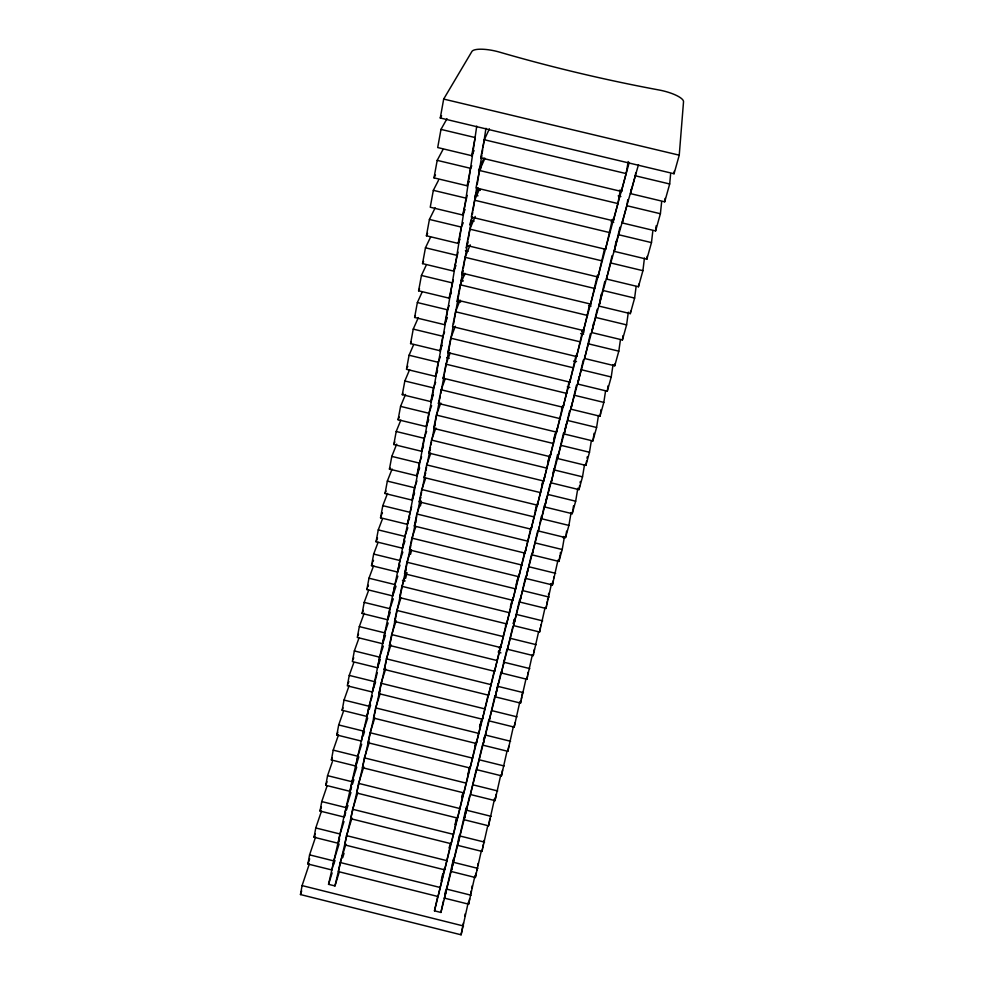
<?xml version="1.0" encoding="UTF-8"?>
<svg xmlns="http://www.w3.org/2000/svg" width="984" height="984" viewBox="0 0 984 984"><rect width="100%" height="100%" fill="white"/><g stroke="black" fill="none" stroke-linecap="round" stroke-linejoin="round"><path stroke-width="1.48" d="M679.243 155.177L683.523 101.746A21.82 5.941 13.9 0 0 659.255 90.036A368.299 80.491 13.1 0 1 499.589 52.14A21.759 5.916 12.1 0 0 471.902 51.488L443.673 99.064L440.278 117.982L674.052 173.75L679.243 155.177L443.673 99.064M674.052 173.75L674.274 171.216M631.285 189.149L630.559 193.639L664.717 201.806L669.686 183.983L670.596 174.217M664.717 201.806L665.049 198.424M622.774 219.973L622.269 222.938L655.602 230.92L660.399 213.737L661.654 201.745M655.602 230.92L656.168 225.754M616.046 241.154L614.287 251.375L646.857 259.198L651.482 242.605L652.749 231.547M646.857 259.198L647.201 256.332M607.091 276.061L606.55 279.075L638.444 286.738L642.909 270.686L644.446 258.042M638.444 286.738L638.776 284.118M601.212 294.179L599.059 306.11L630.301 313.625L634.619 298.09L636.119 286.504M630.301 313.625L630.621 311.239M593.413 323.662L591.765 332.567L622.417 339.96L626.599 324.88L628.321 312.211M622.417 339.96L623.02 335.618M585.209 355.544L584.656 358.52L614.754 365.79L618.801 351.165L620.461 339.566M476.736 126.112C458.212 255.225 435.654 383.735 410.205 511.643L372.075 693.683L328.545 884.333L334.954 885.932L339.345 871.689M614.754 365.79L615.037 363.809M579.059 376.933L577.706 384.043L607.276 391.202L611.224 376.983L613.044 364.609M607.276 391.202L608.1 385.777M485.948 128.314L482.984 147.785M572.024 403.329L570.892 409.172L599.994 416.232L603.819 402.394L605.554 391.017M481.643 156.419L478.827 174.34M482.086 153.553L482.689 149.703M599.994 416.232L600.498 412.899M600.757 411.251L601.015 409.602M566.157 424.018L564.201 433.993L592.86 440.943L596.587 427.487L598.469 415.445M477.793 180.859L477.203 184.574M477.941 179.924L478.679 175.275M592.86 440.943L593.586 436.342M593.832 434.817L594.065 433.292M635.221 176.124L635.762 172.753M476.76 187.341L473.07 210.121M558.457 454.3L557.62 458.532L585.861 465.395L589.49 452.271L591.298 440.992M585.861 465.395L586.562 461.09M587.018 458.237L587.251 456.822M472.332 214.635L472.775 211.929M626.796 205.853L627.804 199.703M551.999 478.556L551.138 482.849L578.986 489.626L582.516 476.834L584.496 464.792M471.902 217.316L468.962 235.053M578.986 489.626L579.662 485.543M580.105 482.837L580.326 481.483M467.929 241.203L467.338 244.696M468.224 239.444L468.814 235.939M546.538 498.015L544.73 506.981L572.208 513.685L575.665 501.2L577.829 488.273M467.191 245.57L464.263 262.863M572.208 513.685L572.872 509.737M573.094 508.421L573.537 505.813M463.968 264.585L463.378 268.017M539.281 526.6L538.396 530.979L565.529 537.608L568.9 525.419L571.077 512.664M614.287 251.375L619.945 227.243M462.935 270.575L460.143 286.676M565.529 537.608L565.972 535.001M566.194 533.709L566.636 531.126M460.008 287.512L459.27 291.707M533.008 550.462L532.11 554.878L558.924 561.433L560.068 554.902M560.29 553.611L560.511 552.319M558.924 561.433L562.221 549.527L564.447 536.649M458.089 298.41L455.309 314.167M458.384 296.738L458.974 293.392M527.891 568.9L525.911 578.469L552.43 584.963L557.953 560.191M626.045 173.934L628.222 161.536M606.55 279.075L612.085 255.594M455.161 314.991L454.423 319.099M520.954 596.279L519.761 602.036L545.985 608.469L551.581 583.389M621.457 191.474L626.107 173.59L484.312 139.74L480.709 157.834L621.457 191.474L621.986 188.485M552.43 584.963L553.131 580.954M553.611 578.309L553.844 576.993M453.107 326.479L450.315 341.928M453.55 324.031L454.128 320.747M545.985 608.469L546.489 605.689M546.735 604.299L547.227 601.532M547.473 600.154L547.719 598.776M548.457 594.68L548.703 593.327M599.059 306.11L604.803 281.387M468.224 902.476L461.09 934.8L300.477 894.554L302.088 885.588L309.296 864.014M339.086 843.989L333.761 860.902L331.977 870.004L307.918 863.989L309.579 854.862L315.581 837.003M446.994 118.72L440.98 129.396L437.696 147.551L471.643 155.669L474.067 150.589M515.038 618.825L513.623 625.627L539.589 631.999L540.388 627.558M540.659 626.082L540.929 624.606M617.841 203.713L620.301 190.097M539.589 631.999L545.038 607.718M343.982 821.542L340.034 834.001L338.213 843.276L314.08 837.249L315.766 827.95L321.485 811.074M469.061 181.634L467.154 185.792L434.006 177.858L437.191 160.355L443.009 149.494M345.679 812.661L344.265 817.089L320.034 811.05L321.756 801.566L327.168 785.724M438.52 180.244L433.329 190.33L430.242 207.23L462.652 215.004L465.075 209.506M351.559 787.003L350.156 791.37L325.802 785.306L327.561 775.65L332.371 761.69M459.897 239.333L458.138 243.405L426.429 235.779L429.418 219.432L435.162 207.845M449.134 348.397L446.342 363.637M449.43 346.786L450.168 342.739M591.765 332.567L597.251 309.222M613.389 220.81L617.878 203.565L479.479 170.466L475.998 187.907L613.389 220.81L613.93 217.858M508.113 646.328L507.498 649.268L533.217 655.59L538.556 631.986M358.84 756.88L355.888 766.056L331.399 759.98L333.207 750.14L338.521 734.814M455.986 265.459L453.624 271.092L422.542 263.614L425.457 247.783L430.574 237.107M367.696 718.074L363.453 731.087L361.472 741.1L336.836 734.986L338.693 724.95L343.404 711.457M451.398 292.531L449.098 298.164L418.606 290.809L421.435 275.458L425.998 265.643M368.262 712.379L366.946 716.438L342.149 710.288L344.031 700.054L349.062 685.811M447.388 317.586L444.559 324.683L414.621 317.451L417.364 302.543L422.247 291.768M353.736 662.786L349.246 675.393L347.315 685.836L372.296 692.01L375.593 681.974M442.123 345.298L440.008 350.722L410.574 343.601L413.243 329.111L418.335 317.574M359.037 637.853L354.338 650.928L352.358 661.58L377.536 667.792L380.316 659.403M413.661 344.584L409.073 355.236L406.466 369.32L435.42 376.343L437.572 370.747M387.524 493.439L382.788 505.665L380.537 517.793L407.241 524.324L409.738 517.215M445.457 368.422L446.195 364.437M479.54 188.989L474.669 200.232L471.299 217.083L605.603 249.296L612.405 219.26M501.988 670.129L501.373 672.995L526.87 679.28L532.406 654.618M533.217 655.59L533.513 653.979M533.808 652.367L534.398 649.169M364.178 613.216L359.32 626.599L357.303 637.472L382.678 643.733L385.47 635.406M433.391 394.781L430.82 401.607L402.296 394.682L404.842 380.98L409.615 369.664M390.279 612.257L387.733 619.785L362.137 613.475L364.191 602.38L368.656 590.228M428.692 419.799L426.183 426.576L398.077 419.738L400.562 406.38L405.494 394.449M396.023 586.218L392.714 595.91L366.86 589.551L368.975 578.211L373.637 565.652M423.514 445.777L421.509 451.275L393.797 444.522L396.208 431.496L400.832 420.131M400.021 565.111L397.622 572.061L371.509 565.652L373.662 554.066L378.09 542.295M404.978 540.966L402.456 548.211L376.06 541.754L378.262 529.896L382.567 518.63M414.547 493.07L412.038 500.106L385.027 493.513L387.339 481.102L392.087 469.011M419.664 467.843L416.798 475.776L389.443 469.097L391.804 456.392L396.687 444.165M444.276 374.781L441.472 389.787M444.571 373.194L445.309 369.209M498.027 683.782L495.247 696.856L520.524 703.093L525.96 679.009M584.656 358.52L590.425 333.564M526.87 679.28L527.522 675.725M527.854 673.966L528.174 672.207M440.734 393.723L441.324 390.574M489.724 717.939L489.097 720.891L514.177 727.102L519.896 701.543M520.524 703.093L520.893 701.125M521.262 699.144L521.631 697.176M522 695.221L522.369 693.277M605.603 249.296L606.144 246.381M439.405 400.783L436.588 415.592M439.7 399.209L440.291 396.072M483.55 742.207L482.91 745.159L507.818 751.321L513.414 726.45M577.706 384.043L583.291 360.095M514.177 727.102L515.013 722.662M475.211 216.443L469.872 229.149L466.601 245.434L598.051 277.033L604.496 248.977M435.395 421.804L434.657 425.678M435.543 421.029L436.441 416.38M482.48 744.937L476.687 769.673L501.434 775.81L502.517 770.14M570.892 409.172L576.476 385.199M501.434 775.81L506.846 751.936M598.051 277.033L598.629 274.032M507.818 751.321L508.777 746.315M434.51 426.453L431.828 440.34M476.453 768.59L470.413 794.506L495.001 800.619L496.243 794.186M495.001 800.619L500.745 775.048M470.204 244.819L465.1 257.316L461.927 273.097L590.732 304.105L597.313 275.36M429.577 451.865L426.884 465.629M429.885 450.328L430.475 447.253M430.93 444.952L431.521 441.877M466.195 807.815L457.622 845.342L481.963 851.406L487.769 825.674M464.915 273.318L460.315 284.819L457.24 300.12L583.598 330.599L589.797 303.81M466.65 807.741L464.054 819.709L488.519 825.797L489.946 818.491M564.201 433.993L569.699 410.512M488.519 825.797L494.657 798.27M590.732 304.105L591.31 301.129M471.643 155.669L475.186 137.563L440.98 129.396M467.154 185.792L470.573 168.338L437.191 160.355M344.265 817.089L346.134 807.643L350.944 792.538M462.652 215.004L467.216 195.349M350.156 791.37L352.051 781.739L356.712 767.212M458.138 243.405L461.361 227.095L463.267 222.716M583.598 330.599L584.176 327.635M457.425 844.321L451.103 871.455L475.333 877.507L481.311 850.914M557.62 458.532L563.5 433.071M481.963 851.406L482.517 848.639M482.787 847.249L483.328 844.493M483.599 843.116L484.128 840.373M355.888 766.056L357.819 756.241L361.694 744.261M453.624 271.092L458.089 252.125M449.098 298.164L453.28 280.083M366.946 716.438L368.963 706.229L372.346 695.897M444.559 324.683L447.511 309.812L449.196 305.63M372.296 692.01L377.29 672.724M440.008 350.722L442.862 336.282L444.559 332.002M377.536 667.792L379.639 657.177L383.354 646.045M435.42 376.343L438.212 362.296L440.352 356.774M382.678 643.733L384.83 632.884L388.151 623.007M430.82 401.607L433.538 387.93L435.641 382.37M387.733 619.785L389.947 608.715L393.293 598.838M426.183 426.576L428.827 413.243L431.644 405.728M411.644 506.576L407.241 524.324M424.621 477.043L421.902 490.708M424.928 475.53L425.531 472.48M425.826 470.955L426.576 467.142M551.138 482.849L557.608 454.436M450.746 871.172L444.448 898.134L468.605 904.173L469.663 898.822M470.721 893.509L471.238 890.877M471.767 888.244L472.283 885.637M460.106 300.083L455.543 311.756L452.554 326.614L576.636 356.589L582.762 330.169M468.605 904.173L475.014 875.44M475.333 877.507L476.268 872.783M476.723 870.446L477.191 868.097M477.646 865.772L478.113 863.448M392.714 595.91L394.965 584.594L397.844 576.193M421.509 451.275L424.092 438.286L426.601 431.484M397.622 572.061L399.922 560.511L402.825 552.11M402.456 548.211L404.818 536.391L407.831 527.756M412.038 500.106L414.51 487.732L416.958 480.893M416.798 475.776L419.319 463.095L421.607 456.81M345.901 844.137L340.206 862.513L338.398 871.603L438.015 896.522L444.547 868.761M351.977 818.036L346.503 835.625L344.658 844.887L444.633 869.844L451.029 842.722M474.719 198.005L478.052 187.772M480.217 170.552L481.68 163.258M357.807 792.71L352.629 809.266L350.734 818.7L451.139 843.719L457.523 816.609M420.685 496.772L419.922 500.548M420.992 495.259L421.595 492.221M544.73 506.981L550.167 483.784M455.346 326.221L450.77 338.188L447.855 352.616L569.822 382.136L576.021 355.372M552.848 474.263L553.992 468.544M461.09 934.8L463.464 922.881M464.817 916.104L465.309 913.656M576.636 356.589L577.227 353.613M465.986 247.882L466.17 246.947M469.663 224.819L472.222 216.775M363.785 766.868L358.582 783.362L356.651 792.993L457.535 818.098L463.648 792.206M369.406 742.034L364.387 757.877L362.419 767.68L463.858 792.883L470.057 766.548M374.793 717.902L370.07 732.736L368.053 742.736L470.094 768.037L476.256 741.825M482.172 718.517L476.281 743.51L373.563 718.074L375.617 707.877L380.291 693.326M488.347 694.052L482.406 719.242L378.951 693.659L381.054 683.265L385.691 668.936M494.398 670.215L488.507 695.196L384.252 669.452L386.392 658.837L390.992 644.729M569.072 381.89L563.131 407.302L443.144 378.213L445.986 364.178L450.143 353.108M500.45 646.402L494.583 671.322L389.455 645.406L391.644 634.569L396.183 620.744M562.393 407.29L556.563 432.136L438.421 403.452L441.189 389.787L445.211 378.889M421.189 501.299L416.81 513.98L414.362 526.059L524.964 553.119L525.899 548.728M419.774 501.311L417.031 514.903M544.238 505.727L541.606 518.752L568.9 525.419M569.822 382.136L570.388 379.295M506.329 623.475L500.647 647.57L394.572 621.47L396.81 610.4L401.054 597.596M556.095 430.992L550.105 456.699L433.673 428.397L436.379 415.076L440.771 402.997M512.369 599.908L506.698 623.918L399.615 597.608L401.902 586.304L406.515 572.516M518.494 576.021L512.762 600.326L404.584 573.77L406.933 562.221L411.152 549.712M543.18 480.635L537.412 505.198L424.092 477.56L426.662 464.891L430.771 453.267M549.687 455.481L543.721 481.041L428.901 453.083L431.533 440.094L435.875 427.966M524.411 553.156L518.851 576.735L409.504 549.945L411.902 538.125L415.838 526.588M537.067 503.98L531.163 529.207L419.246 501.865L421.755 489.503L425.654 478.322M414.731 526.206L412.112 538.998M415.039 524.693L415.802 520.93M415.961 520.179L416.724 516.403M405.728 578.149L406.872 572.553M410.623 554.14L411.497 549.847M420.451 505.874L421.361 501.385M532.11 554.878L537.621 531.262M563.131 407.302L563.734 404.375M539.872 523.685L541.36 516.391M411.189 543.5L411.804 540.499M525.911 578.469L531.434 554.865M556.563 432.136L557.448 427.868M409.947 549.515L407.142 563.033M410.107 548.764L410.882 545.013M550.105 456.699L550.978 452.48M519.761 602.036L525.431 577.719M404.953 573.549L402.112 587.054M405.26 572.036L405.888 569.035M406.048 568.285L406.835 564.533M507.498 649.268L512.836 626.574M513.414 623.77L514.337 619.403L513.267 623.462M543.721 481.041L544.607 476.76M513.623 625.627L519.527 600.191M401.324 590.818L401.964 587.817M503.488 662.982L504.091 660.116M501.373 672.995L506.92 649.317M537.412 505.198L538.039 502.209M400.058 596.821L397.179 610.363M400.217 596.07L401.005 592.319M489.097 720.891L494.977 695.688M530.831 528.076L525.345 551.63M495.247 696.856L501.041 672.047M531.163 529.207L532.086 524.841M396.06 615.627L395.261 619.391M396.22 614.877L397.019 611.113M395.088 620.141L392.345 632.97M483.488 740.202L484.116 737.274M518.851 576.735L519.49 573.733M482.91 745.159L488.753 720.14M390.23 642.786L386.601 659.464M390.39 642.035L391.202 638.259M391.361 637.497L392.186 633.721M506.698 623.918L507.313 621.064M464.054 819.709L469.577 796.253M512.762 600.326L513.39 597.448M386.269 660.977L385.445 664.778M451.041 871.689L453.981 858.232M494.583 671.322L495.21 668.468M458.077 841.32L459.38 835.318M500.647 647.57L501.274 644.655M385.285 665.541L381.435 683.068M482.406 719.242L483.058 716.291M437.745 896.289L434.485 910.84L440.918 912.451L443.476 900.766M444.731 894.997L445.666 890.717M488.507 695.196L489.134 692.318M444.325 898.699L447.019 886.35M451.25 868.872L453.366 859.18M380.254 688.431L375.654 709.181M380.427 687.668L381.263 683.843M468.113 773.658L469.491 767.459M474.792 746.77L475.69 742.711M479.54 726.979L480.192 724.015M476.281 743.51L476.92 740.571M479.835 727.348L481.434 720.091M375.482 709.956L374.621 713.818M374.449 714.593L370.624 731.666M449.516 847.987L450.18 845.047M455.026 824.752L456.367 818.762M455.444 824.395L456.773 818.442M461.877 797.028L462.529 794.113M462.185 797.175L462.898 793.99M370.451 732.44L363.711 762.293M441.25 880.655L441.877 877.851M442.185 876.449L442.812 873.669M441.533 880.791L442.862 874.862M443.526 871.898L444.19 868.934M449.171 848.11L449.823 845.158M363.526 763.08L358.803 783.781M358.619 784.592L346.147 838.454M345.95 839.291L334.954 885.932M434.485 910.84L452.984 836.314M440.918 912.451C502.972 662.22 567.743 412.628 638.481 164.697M453.181 835.502L464.792 789.07M464.989 788.282L465.776 785.121M465.973 784.334L490.413 687.472M490.598 686.721L491.373 683.708M491.557 682.945L503.205 637.226M503.39 636.488L527.707 541.963M498.654 650.953L498.31 652.244L500.942 652.896M499.331 648.345L499.663 647.041M505.469 625.873L506.17 623.167M510.401 606.796L511.84 601.261M516.169 584.521L517.99 577.448M535.284 510.61L536.674 505.235M541.975 484.768L542.688 482.012M547.731 462.517L549.552 455.469M553.598 439.811L555.099 434.03M561.52 409.221L562.282 406.269M546.489 469.86L527.904 541.212L416.81 513.98M546.698 469.097L566.181 395.162M622.269 222.938L626.82 205.705L660.399 213.737M566.39 394.375L584.779 325.47M630.559 193.639L635.283 175.779L669.686 183.983M585 324.646L591.692 299.788M598.555 274.413L591.925 298.952M598.789 273.564L613.364 220.047M613.61 219.161L629.219 162.495M550.486 584.496L550.683 583.795M563.315 537.928L563.721 536.464M342.703 857.667L344.043 853.312M333.625 864.764L334.99 860.422M328.545 884.333L332.125 872.919M338.139 843.509L339.578 838.971M346.577 809.832L347.979 805.404M352.493 784.076L353.883 779.709M373.563 718.074L374.474 715.208M378.951 693.659L379.886 690.78M384.252 669.452L385.162 666.648M363.157 735.934L364.523 731.69M389.455 645.406L390.365 642.626M369.209 709.489L370.624 705.159M394.572 621.47L395.507 618.616M399.615 597.608L400.537 594.828M300.477 894.554L301.682 890.914M404.584 573.77L405.998 569.588M307.918 863.989L309.652 858.823M314.08 837.249L315.237 833.829M320.034 811.05L321.399 807.028M409.504 549.945L410.488 547.03M414.362 526.059L415.826 521.803M325.802 785.306L327.008 781.776M331.399 759.98L332.112 757.901M419.246 501.865L420.709 497.646M336.836 734.986L337.795 732.256M342.149 710.288L342.986 707.877M424.092 477.56L425.617 473.23M348.065 683.708L348.828 681.58M428.901 453.083L430.377 448.95M353.047 659.686L353.723 657.792M433.673 428.397L435.149 424.325M357.918 635.775L358.533 634.077M438.421 403.452L439.43 400.722M362.137 613.475L363.256 610.4M366.86 589.551L367.389 588.137M367.918 586.722L368.434 585.308M443.144 378.213L444.19 375.408M371.509 565.652L372.506 562.996M372.998 561.667L373.489 560.351M376.06 541.754L377.512 537.941M447.855 352.616L448.888 349.898M380.537 517.793L381.497 515.296M381.976 514.054L382.444 512.824M385.027 493.513L385.986 491.041M389.443 469.097L389.935 467.855M393.797 444.522L394.83 441.951M461.927 273.097L463.058 270.268M398.077 419.738L399.197 417.019M466.601 245.434L467.732 242.716M402.296 394.682L402.911 393.243M407.13 367.758L407.794 366.208M410.574 343.601L411.312 341.903M414.621 317.451L415.445 315.593M479.417 170.613L484.952 158.252M478.531 170.232L484.005 158.067M480.709 157.834L481.951 155.115M418.606 290.809L419.541 288.792M484.165 140.072L489.392 128.843M470.512 168.473L471.779 165.767M422.542 263.614L423.587 261.412M426.429 235.779L427.597 233.38M434.006 177.858L435.494 175.029M440.278 117.982L441.582 115.718M619.17 190.367L621.876 191.007M618.161 195.877L620.892 196.529M477.658 189.727L480.315 190.367M611.052 221.671L613.721 222.31M475.284 195.152L477.978 195.804M433.329 190.33L465.961 198.141M474.669 200.232L609.92 232.642M618.665 234.733L651.482 242.605M471.459 220.588L474.091 221.215M429.418 219.432L461.361 227.095M469.872 229.149L602.233 260.92M610.793 262.974L642.909 270.686M465.42 250.662L468.015 251.289M425.457 247.783L456.748 255.311M465.1 257.316L594.779 288.509M603.167 290.514L634.619 298.09M460.819 280.305L463.378 280.932M421.435 275.458L452.136 282.851M460.315 284.819L587.522 315.47M595.738 317.451L626.599 324.88M456.748 301.178L460.61 302.113M581.667 331.313L584.25 331.928M417.364 302.543L447.511 309.812M455.543 311.756L580.437 341.903M588.518 343.846L618.801 351.165M413.243 329.111L442.862 336.282M450.77 338.188L573.512 367.856M581.458 369.775L611.224 376.983M446.687 357.684L449.196 358.287M567.301 386.872L569.81 387.487M409.073 355.236L438.212 362.296M445.986 364.178L566.735 393.416M574.533 395.31L603.819 402.394M404.842 380.98L433.538 387.93M441.189 389.787L560.068 418.631M567.756 420.488L596.587 427.487M400.562 406.38L428.827 413.243M436.379 415.076L553.512 443.538M561.077 445.371L589.49 452.271M396.208 431.496L424.092 438.286M431.533 440.094L547.043 468.199M554.509 470.02L582.516 476.834M391.804 456.392L419.319 463.095M426.662 464.891L540.659 492.664M548.027 494.46L575.665 501.2M387.339 481.102L414.51 487.732M421.755 489.503L534.324 516.981M382.788 505.665L409.651 512.233M535.247 542.934L562.221 549.527M378.262 529.896L404.818 536.391M411.902 538.125L521.877 565.062M528.986 566.796L555.653 573.328M373.662 554.066L399.922 560.511M406.933 562.221L515.727 588.899M522.75 590.621L549.134 597.091M402.444 580.289L405.15 580.954M368.975 578.211L394.965 584.594M401.902 586.304L509.601 612.749M516.551 614.459L542.664 620.867M364.191 602.38L389.947 608.715M396.81 610.4L503.476 636.636M510.376 638.333L536.231 644.692M359.32 626.599L384.83 632.884M391.644 634.569L497.363 660.608M504.189 662.293L529.822 668.603M354.338 650.928L379.639 657.177M386.392 658.837L491.225 684.704M498.002 686.377L523.427 692.65M349.246 675.393L374.351 681.604M381.054 683.265L485.075 708.96M491.803 710.62L517.018 716.856M344.031 700.054L368.963 706.229M375.617 707.877L478.888 733.437M485.567 735.085L510.598 741.284M338.693 724.95L363.453 731.087M370.07 732.736L472.664 758.16M479.294 759.808L504.165 765.97M333.207 750.14L357.819 756.241M364.387 757.877L466.367 783.19M472.96 784.826L497.683 790.964M327.561 775.65L352.051 781.739M358.582 783.362L460.008 808.59M466.564 810.213L491.151 816.339M321.756 801.566L346.134 807.643M352.629 809.266L453.562 834.395M460.082 836.031L484.558 842.12M315.766 827.95L340.034 834.001M346.503 835.625L447.019 860.692M453.513 862.316L477.88 868.392M309.579 854.862L333.761 860.902M340.206 862.513L440.352 887.543M446.822 889.155L471.102 895.231M302.088 885.588L463.538 926.018M470.438 246.308A345.199 108.83 13.1 0 1 467.904 245.52M591.175 306.036A341.632 112.816 13.1 0 1 588.555 305.581M464.534 275.458A341.632 112.816 13.1 0 1 461.619 274.548M583.647 334.129A338.139 116.616 13.1 0 1 580.621 333.601M576.513 361.583A334.72 120.245 13.1 0 1 573.524 361.067"/></g></svg>
